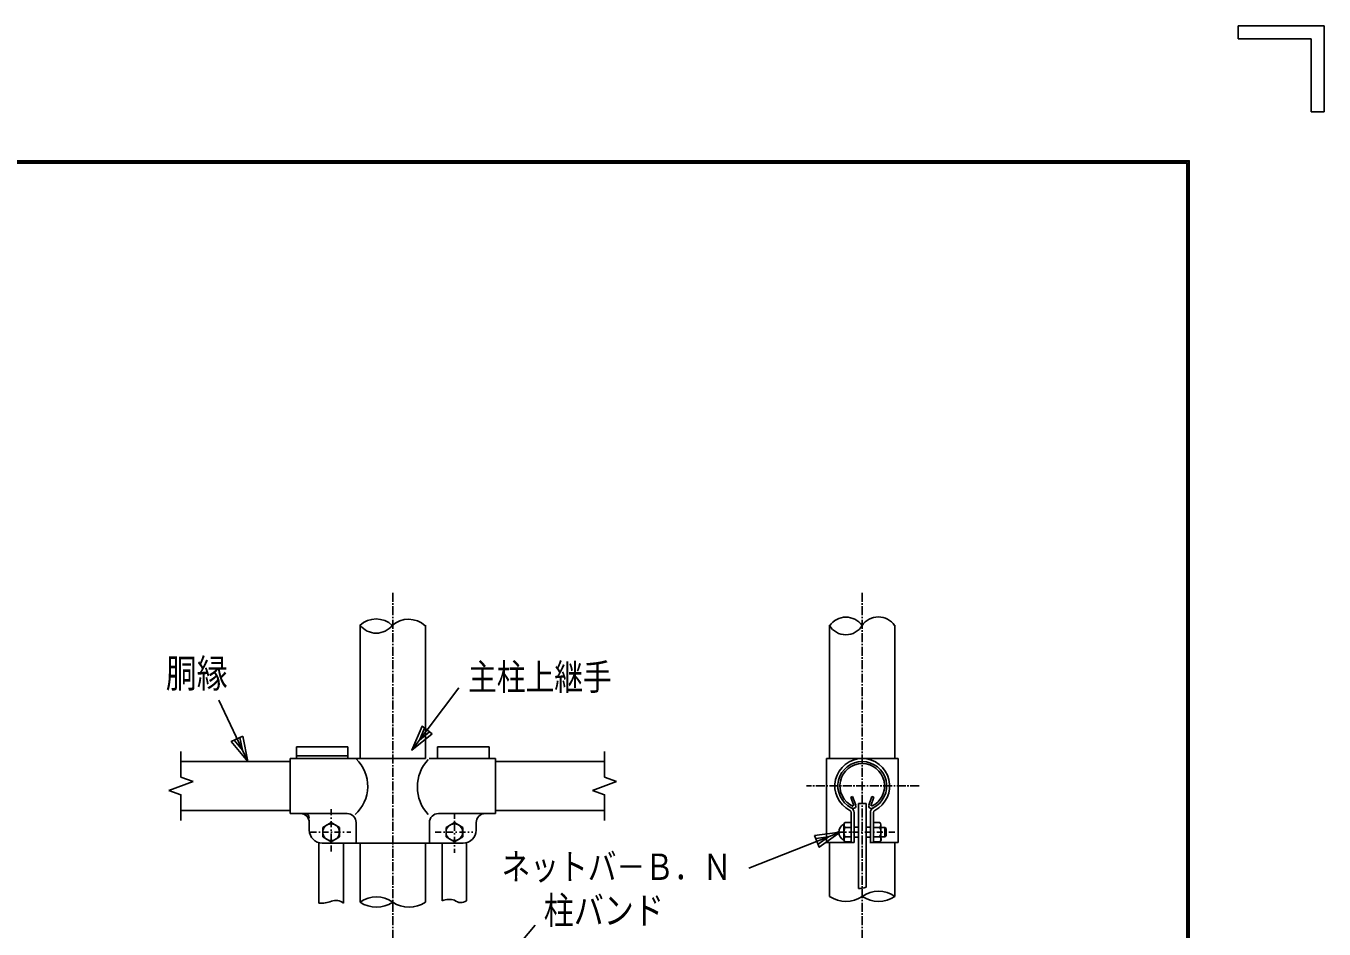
# Model space of a CAD drawing. Units: millimetres, scale not verified. Extents: x -4425 to 4425, y -3150 to 3150.
# Drawn here: x 2257 to 4425, y 1642 to 3150 of the extents above; entities that cross this region are included whole.
import ezdxf
from ezdxf.enums import TextEntityAlignment as Align

# ---------------------------------------------------------------- set-up
doc = ezdxf.new("R2010")
doc.units = ezdxf.units.MM
doc.header["$LTSCALE"] = 20
doc.linetypes.add('USER1', pattern=[1.125, 0.75, -0.125, 0.125, -0.125])
doc.linetypes.add('USER2', pattern=[1.01, 0.5, -0.25, 0.01, -0.25])
doc.layers.add('0-2_1', color=7, linetype='Continuous', lineweight=25)
doc.layers.add('0-A_WAKU', color=7, linetype='Continuous', lineweight=25)
doc.styles.add('ＭＳ ゴシック', font='')
doc.styles.get('ＭＳ ゴシック').set_extended_font_data('MS Gothic')

msp = doc.modelspace()

# ---------------------------------------------------------------- linework, layer by layer
at = {"layer": '0-2_1', "color": 2, "linetype": 'USER1'}
for p, q in [((2869.84, 2203.52), (2869.84, 820.4)), ((3653.82, 2203.52), (3653.82, 822.19)), ((3748.89, 1880.99), (3560.97, 1880.99))]:
    msp.add_line(p, q, dxfattribs=at)
at = {"layer": '0-2_1'}
for p, q in [((2815.41, 1927.06), (2815.41, 2149.5)), ((2924.27, 1927.06), (2924.27, 2149.5)), ((3599.39, 2149.5), (3599.39, 1927.06)), ((3708.25, 2149.5), (3708.25, 1927.06)), ((2709.12, 1946.34), (2709.12, 1927.06)), ((2709.12, 1946.34), (2794.84, 1946.34)), ((2709.12, 1931.34), (2794.84, 1931.34)), ((2794.84, 1946.34), (2794.84, 1927.06)), ((2944.84, 1946.34), (2944.84, 1927.06)), ((2944.84, 1946.34), (3030.56, 1946.34)), ((3030.56, 1946.34), (3030.56, 1927.06)), ((2516.26, 1921.7), (2698.41, 1921.7)), ((2698.41, 1927.06), (2698.41, 1834.91)), ((2698.41, 1927.06), (2924.27, 1927.06)), ((2930.49, 1927.06), (3041.28, 1927.06)), ((3041.28, 1927.06), (3041.28, 1834.91)), ((3041.28, 1921.7), (3223.43, 1921.7)), ((3713.61, 1927.06), (3594.04, 1927.06)), ((3594.04, 1927.06), (3594.04, 1880.99)), ((3713.61, 1880.99), (3713.61, 1927.06)), ((3594.04, 1880.99), (3594.04, 1786.7)), ((3713.61, 1786.7), (3713.61, 1880.99)), ((3637.7, 1863.31), (3634.48, 1862.14)), ((3639.62, 1848.02), (3634.48, 1862.14)), ((3643.01, 1848.73), (3637.7, 1863.31)), ((3647.39, 1851.49), (3647.39, 1709.89)), ((3647.39, 1851.49), (3660.25, 1851.49)), ((3660.25, 1851.49), (3660.25, 1711.77)), ((3664.64, 1848.73), (3669.95, 1863.31)), ((3668.03, 1848.02), (3673.17, 1862.14)), ((3669.95, 1863.31), (3673.17, 1862.14)), ((2516.26, 1840.27), (2698.41, 1840.27)), ((2698.41, 1834.91), (2793.66, 1834.91)), ((2946.02, 1834.91), (3041.28, 1834.91)), ((3041.28, 1840.27), (3223.43, 1840.27)), ((3635.29, 1836.45), (3635.29, 1786.7)), ((3640.21, 1836.58), (3640.21, 1786.7)), ((3667.43, 1836.58), (3667.43, 1786.7)), ((3672.36, 1836.46), (3672.36, 1786.7)), ((2730.55, 1819.91), (2730.55, 1807.05)), ((2766.98, 1819.92), (2753.05, 1811.88)), ((2753.05, 1811.88), (2753.05, 1795.8)), ((2780.91, 1811.88), (2766.98, 1819.92)), ((2780.91, 1795.8), (2780.91, 1811.88)), ((2808.66, 1819.91), (2808.66, 1785.62)), ((2931.02, 1819.91), (2931.02, 1785.62)), ((2972.7, 1819.92), (2958.77, 1811.88)), ((2958.77, 1811.88), (2958.77, 1795.8)), ((2986.63, 1811.88), (2972.7, 1819.92)), ((2986.63, 1795.8), (2986.63, 1811.88)), ((3009.13, 1819.91), (3009.13, 1807.05)), ((3623.18, 1817.06), (3624.82, 1819.91)), ((3623.18, 1790.62), (3623.18, 1817.06)), ((3624.47, 1811.88), (3635.29, 1811.88)), ((3624.82, 1819.91), (3635.29, 1819.91)), ((3640.21, 1812.41), (3647.39, 1812.41)), ((3660.25, 1812.41), (3667.43, 1812.41)), ((3682.97, 1819.91), (3672.25, 1819.91)), ((3672.25, 1811.87), (3682.97, 1811.87)), ((3685.11, 1815.92), (3685.11, 1790.44)), ((3685.11, 1811.87), (3691.54, 1811.87)), ((3691.54, 1811.87), (3693.68, 1809.72)), ((3691.54, 1811.87), (3691.54, 1795.81)), ((3693.68, 1809.72), (3693.68, 1797.95)), ((2746.62, 1785.62), (2746.62, 1685.14)), ((2751.98, 1785.62), (2931.02, 1785.62)), ((2753.05, 1795.8), (2766.98, 1787.75)), ((2766.98, 1787.76), (2780.91, 1795.8)), ((2787.34, 1785.62), (2787.34, 1685.14)), ((2815.41, 1687.05), (2815.41, 1785.62)), ((2924.27, 1687.05), (2924.27, 1785.62)), ((2930.49, 1785.62), (2987.7, 1785.62)), ((2952.34, 1785.62), (2952.34, 1689.42)), ((2958.77, 1795.8), (2972.7, 1787.75)), ((2972.7, 1787.76), (2986.63, 1795.8)), ((2993.06, 1785.62), (2993.06, 1689.42)), ((3640.21, 1786.7), (3594.04, 1786.7)), ((3599.39, 1786.7), (3599.39, 1696.69)), ((3635.29, 1795.8), (3624.47, 1795.8)), ((3640.21, 1795.27), (3647.39, 1795.27)), ((3660.25, 1795.27), (3667.43, 1795.27)), ((3713.61, 1786.7), (3666.68, 1786.7)), ((3672.25, 1795.81), (3682.97, 1795.81)), ((3682.97, 1787.77), (3672.25, 1787.77)), ((3685.11, 1795.81), (3691.54, 1795.81)), ((3693.68, 1797.95), (3691.54, 1795.81)), ((3708.25, 1786.7), (3708.25, 1696.69))]:
    msp.add_line(p, q, dxfattribs=at)
at = {"layer": '0-2_1', "color": 4}
for p, q in [((2901.97, 1940.79), (2980.13, 2044.89)), ((2627.69, 1921.7), (2579.37, 2024.33)), ((2516.26, 1895.64), (2516.26, 1938.5)), ((3223.43, 1895.64), (3223.43, 1938.5)), ((2496.12, 1873.66), (2536.39, 1888.31)), ((2536.39, 1888.31), (2516.26, 1895.64)), ((3203.29, 1873.66), (3243.56, 1888.31)), ((3243.56, 1888.31), (3223.43, 1895.64)), ((3617.14, 1804.05), (3464.7, 1743.48)), ((2945.59, 1455.63), (3107.5, 1648.47))]:
    msp.add_line(p, q, dxfattribs=at)
at = {"layer": '0-2_1', "color": 2, "linetype": 'USER2'}
for p, q in [((2766.98, 1842.26), (2766.98, 1767.07)), ((2972.7, 1836.4), (2972.7, 1769.14)), ((2732.45, 1803.84), (2800.09, 1803.84)), ((2940.73, 1803.84), (3003.36, 1803.84)), ((3708.35, 1803.84), (3607.34, 1803.84))]:
    msp.add_line(p, q, dxfattribs=at)
at = {"layer": '0-2_1', "color": 4}
for points in [[(2935.59, 1968.08), (2901.97, 1940.79), (2918.79, 1980.69)], [(2619.3, 1964.17), (2627.69, 1921.7), (2600.3, 1955.23)], [(3574.23, 1798.3), (3617.14, 1804.05), (3581.99, 1778.79)]]:
    msp.add_lwpolyline(points, close=True, dxfattribs=at)
for points in [[(2931.39, 1971.23), (2914.58, 1957.59), (2922.99, 1977.54)], [(2614.55, 1961.94), (2618.74, 1940.7), (2605.05, 1957.46)], [(2496.12, 1873.66), (2516.26, 1866.33), (2516.26, 1823.47)], [(3203.29, 1873.66), (3223.43, 1866.33), (3223.43, 1823.47)], [(3576.17, 1793.42), (3597.63, 1796.3), (3580.05, 1783.67)]]:
    msp.add_lwpolyline(points, dxfattribs=at)
at = {"layer": '0-2_1'}
msp.add_lwpolyline([(3635.29, 1787.77), (3624.82, 1787.77), (3623.18, 1790.62)], dxfattribs=at)
for centre in [(2766.98, 1803.84), (2972.7, 1803.84)]:
    msp.add_circle(centre, 13.93, dxfattribs=at)
for centre, radius, start, end in [((2841.96, 2120.88), 39.03, 45.88157, 134.08995), ((2842.22, 2170.41), 34.18, 218.36199, 321.76013), ((2896.25, 2118.14), 41.23, 47.60405, 131.73006), ((3626.48, 2165.08), 31.62, 210.3616, 329.52328), ((3626.51, 2129.87), 33.06, 35.4761, 145.03616), ((3680.64, 2130.96), 32.45, 33.41958, 146.11958), ((2764.54, 1880.7), 63.53, 311.73038, 45.80405), ((2978.12, 1879.28), 67.21, 136.84012, 223.16643), ((3653.82, 1880.99), 45.75, 297.13601, 242.86426), ((3653.82, 1880.99), 40.72, 296.23575, 242.80084), ((3653.82, 1880.99), 37.29, 294.33505, 245.82556), ((3631, 1836.58), 9.21, 0, 62.80135), ((3638.82, 1847.83), 4.29, 245.55103, 10.6546), ((3668.82, 1847.81), 4.29, 169.34531, 287.95502), ((3676.64, 1836.58), 9.21, 117.19889, 180), ((2715.55, 1819.91), 15, 0, 90), ((2723.05, 1827.41), 7.5, 0, 90), ((2793.66, 1819.91), 15, 0, 90), ((2946.02, 1819.91), 15, 90, 180), ((3024.13, 1819.91), 15, 90, 180), ((3631, 1836.45), 4.29, 0, 62.8646), ((3676.64, 1836.46), 4.29, 117.13589, 180), ((2751.98, 1807.05), 21.43, 180, 270), ((2987.7, 1807.05), 21.43, 270, 0), ((3629.37, 1803.84), 14.76, 114.79445, 245.20555), ((3648.89, 1803.84), 25.71, 161.79011, 198.20989), ((3648.65, 1820.63), 25.71, 187.97958, 199.90953), ((3669.98, 1803.93), 15.2, 328.00369, 31.54706), ((3680.09, 1815.92), 4.97, 305.37329, 54.19452), ((3648.65, 1787.05), 25.71, 160.09047, 172.02042), ((3680.9, 1791.79), 4.42, 297.11212, 62.81372)]:
    msp.add_arc(centre, radius, start, end, dxfattribs=at)
at = {"layer": '0-2_1', "color": 4}
for centre, radius, start, end in [((2842.63, 1648.13), 47.49, 55.03597, 124.96473), ((2964.58, 1653.88), 37.59, 76.84252, 108.99897), ((3626.61, 1735.61), 47.49, 235.03528, 304.96435), ((3647.01, 1757.38), 47.49, 270.46069, 286.18905), ((3681.04, 1657.77), 47.49, 55.03519, 124.96428), ((3681.04, 1735.61), 47.49, 235.03604, 304.96481), ((2749.55, 1731.67), 46.63, 266.40433, 292.51282), ((2774.64, 1671.14), 18.89, 47.77401, 112.5283), ((2842.63, 1725.97), 47.49, 235.03528, 304.96435), ((2897.06, 1725.97), 47.49, 235.03604, 304.96481), ((2983.7, 1701.21), 15.05, 225.44725, 308.45767)]:
    msp.add_arc(centre, radius, start, end, dxfattribs=at)
at = {"layer": '0-A_WAKU'}
for p, q in [((4281.65, 3150.19), (4424.9, 3150.19)), ((4403.41, 3006.94), (4403.41, 3128.7)), ((-4048.1, 2923.19), (4197.9, 2923.19))]:
    msp.add_line(p, q, dxfattribs=at)
for points in [[(4403.41, 3128.7), (4281.65, 3128.7), (4281.65, 3150.19)], [(4424.9, 3150.19), (4424.9, 3006.94), (4403.41, 3006.94)], [(4197.9, 2923.19), (4197.9, -2922.81), (-4048.1, -2922.81)], [(4195.9, 2921.19), (4195.9, -2920.81), (-4046.1, -2920.81)], [(-4046.1, -2920.81), (-4046.1, 2921.19), (4195.9, 2921.19)]]:
    msp.add_lwpolyline(points, dxfattribs=at)
msp.add_lwpolyline([(-4050.1, 2925.19), (4199.9, 2925.19), (4199.9, -2924.81), (-4050.1, -2924.81)], close=True, dxfattribs=at)

# ---------------------------------------------------------------- texts
at = {"layer": '0-2_1', "color": 4, "style": 'ＭＳ ゴシック', "width": 0.8}
for s, height, p in [('胴縁', 47.36, (2490.83, 2031.15)), ('主柱上継手', 43.99, (2995.55, 2027.79)), ('ネットバ－Ｂ．Ｎ', 43.99, (3051.47, 1710.89)), ('柱バンド', 45.92, (3122.08, 1636.51))]:
    msp.add_text(s, height=height, dxfattribs=at).set_placement(p, align=Align.BOTTOM_LEFT)

doc.saveas('drawing.dxf')
